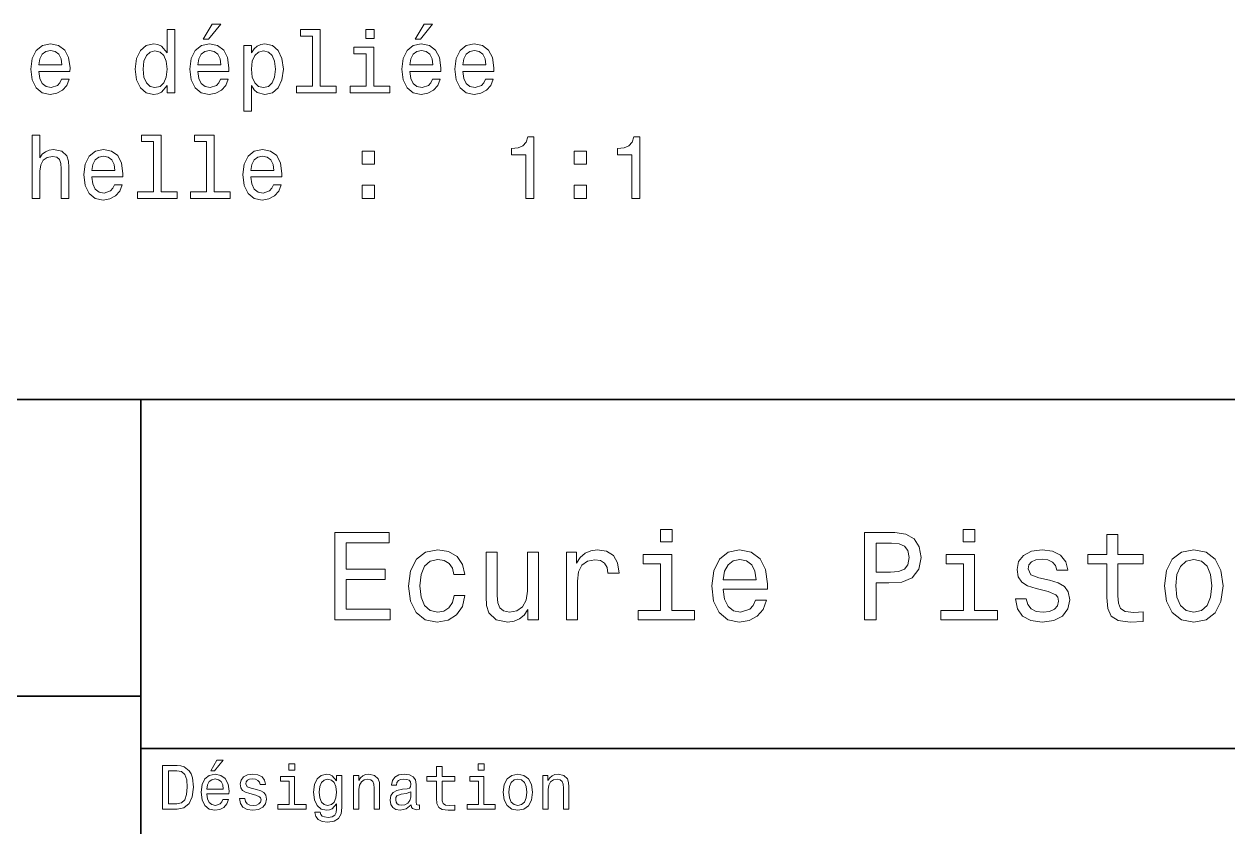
# Model space of a CAD drawing. Extents: x -215 to 297, y 0 to 210.
# Drawn here: x 155.3 to 224.3, y 45.5 to 91.5 of the extents above; entities that cross this region are included whole.
import ezdxf

# ---------------------------------------------------------------- set-up
doc = ezdxf.new("R2010")
doc.units = 0

msp = doc.modelspace()

# ---------------------------------------------------------------- linework, layer by layer
at = {"color": 7, "lineweight": 35}
for p, q in [((97, 70), (287, 70)), ((162, 10), (162, 70)), ((97, 53), (162, 53)), ((162, 50), (287, 50))]:
    msp.add_line(p, q, dxfattribs=at)
at = {"color": 7, "lineweight": 13}
for points in [[(163.51091, 87.976852), (163.51091, 87.558266), (163.954712, 87.558266), (163.954712, 91.179306), (163.515945, 91.179306), (163.515945, 89.852936), (163.178055, 90.236221), (162.971283, 90.326996), (162.734253, 90.362297), (162.305573, 90.261436), (161.972717, 89.979012), (161.755859, 89.525124), (161.680222, 88.914894), (161.755859, 88.304665), (161.972717, 87.845726), (162.305573, 87.558266), (162.734253, 87.462448), (162.971283, 87.497749), (163.18309, 87.588524)], [(165.578629, 90.634636), (165.876175, 90.634636), (166.577194, 91.491982), (166.082947, 91.491982)], [(171.83728, 90.806107), (171.83728, 87.931465), (170.924454, 87.931465), (170.924454, 87.558266), (173.188858, 87.558266), (173.188858, 87.931465), (172.281082, 87.931465), (172.281082, 91.179306), (171.141312, 91.179306), (171.141312, 90.806107)], [(175.362488, 91.179306), (174.893463, 91.179306), (174.893463, 90.67498), (175.362488, 90.67498)], [(177.722717, 90.634636), (178.020264, 90.634636), (178.721283, 91.491982), (178.227051, 91.491982)], [(156.162918, 88.783768), (157.938141, 88.783768), (157.943176, 88.99054), (157.862488, 89.570511), (157.640594, 90.004234), (157.287567, 90.266479), (156.818542, 90.362297), (156.359604, 90.261436), (156.006577, 89.979012), (155.779633, 89.520081), (155.698944, 88.914894), (155.774597, 88.294579), (156.001541, 87.840683), (156.349518, 87.558266), (156.803406, 87.462448), (157.196777, 87.528008), (157.519547, 87.699478), (157.756577, 87.971809), (157.892746, 88.334923), (157.453995, 88.334923), (157.363205, 88.133194), (157.232086, 87.981895), (156.858887, 87.860863), (156.571426, 87.916336), (156.354568, 88.09285), (156.213348, 88.38031), (156.162918, 88.768639)], [(165.270996, 88.783768), (167.046204, 88.783768), (167.051254, 88.99054), (166.970566, 89.570511), (166.748657, 90.004234), (166.39563, 90.266479), (165.926605, 90.362297), (165.467682, 90.261436), (165.114655, 89.979012), (164.887711, 89.520081), (164.807022, 88.914894), (164.88266, 88.294579), (165.109604, 87.840683), (165.457596, 87.558266), (165.911484, 87.462448), (166.304855, 87.528008), (166.627625, 87.699478), (166.864655, 87.971809), (167.000824, 88.334923), (166.562057, 88.334923), (166.471283, 88.133194), (166.340149, 87.981895), (165.966965, 87.860863), (165.679489, 87.916336), (165.462631, 88.09285), (165.321426, 88.38031), (165.270996, 88.768639)], [(168.33728, 89.847893), (168.33728, 90.266479), (167.893463, 90.266479), (167.893463, 86.509277), (168.33728, 86.509277), (168.33728, 87.971809), (168.493622, 87.734779), (168.670135, 87.578438), (169.113937, 87.462448), (169.537567, 87.558266), (169.870422, 87.845726), (170.08728, 88.299622), (170.167969, 88.914894), (170.08728, 89.525124), (169.870422, 89.979012), (169.537567, 90.261436), (169.113937, 90.362297), (168.871857, 90.332039), (168.665085, 90.236221), (168.488571, 90.074837)], [(177.415085, 88.783768), (179.190308, 88.783768), (179.195343, 88.99054), (179.114655, 89.570511), (178.892746, 90.004234), (178.539719, 90.266479), (178.070709, 90.362297), (177.611771, 90.261436), (177.258743, 89.979012), (177.031799, 89.520081), (176.951111, 88.914894), (177.026764, 88.294579), (177.253693, 87.840683), (177.601685, 87.558266), (178.055573, 87.462448), (178.448944, 87.528008), (178.771713, 87.699478), (179.008743, 87.971809), (179.144913, 88.334923), (178.706146, 88.334923), (178.615372, 88.133194), (178.484253, 87.981895), (178.111053, 87.860863), (177.823578, 87.916336), (177.60672, 88.09285), (177.465515, 88.38031), (177.415085, 88.768639)], [(180.451111, 88.783768), (182.226318, 88.783768), (182.231369, 88.99054), (182.150665, 89.570511), (181.928772, 90.004234), (181.575745, 90.266479), (181.10672, 90.362297), (180.647797, 90.261436), (180.294769, 89.979012), (180.067825, 89.520081), (179.987122, 88.914894), (180.062775, 88.294579), (180.289719, 87.840683), (180.637711, 87.558266), (181.091599, 87.462448), (181.48497, 87.528008), (181.807739, 87.699478), (182.044769, 87.971809), (182.180939, 88.334923), (181.742172, 88.334923), (181.651398, 88.133194), (181.520264, 87.981895), (181.147064, 87.860863), (180.859604, 87.916336), (180.642746, 88.09285), (180.501541, 88.38031), (180.451111, 88.768639)], [(156.162918, 89.156967), (156.218399, 89.504951), (156.354568, 89.762154), (156.56134, 89.918495), (156.833679, 89.973969), (157.100967, 89.918495), (157.307739, 89.762154), (157.433823, 89.504951), (157.479202, 89.156967)], [(162.809891, 89.963882), (163.102402, 89.89328), (163.32431, 89.696594), (163.455429, 89.368782), (163.505859, 88.914894), (163.455429, 88.455963), (163.32431, 88.128151), (163.102402, 87.926422), (162.809891, 87.860863), (162.532516, 87.926422), (162.320709, 88.128151), (162.179489, 88.461006), (162.134109, 88.914894), (162.179489, 89.363739), (162.320709, 89.691551), (162.532516, 89.89328)], [(165.270996, 89.156967), (165.326462, 89.504951), (165.462631, 89.762154), (165.669403, 89.918495), (165.941742, 89.973969), (166.20903, 89.918495), (166.415802, 89.762154), (166.541885, 89.504951), (166.58728, 89.156967)], [(169.038284, 87.860863), (168.740738, 87.926422), (168.52388, 88.128151), (168.387711, 88.455963), (168.342316, 88.914894), (168.387711, 89.368782), (168.52388, 89.696594), (168.740738, 89.89328), (169.038284, 89.963882), (169.310623, 89.89328), (169.527481, 89.691551), (169.663651, 89.363739), (169.714081, 88.914894), (169.663651, 88.461006), (169.527481, 88.128151), (169.310623, 87.926422)], [(175.347366, 87.931465), (175.347366, 90.175697), (174.207596, 90.175697), (174.207596, 89.797462), (174.903564, 89.797462), (174.903564, 87.931465), (173.995773, 87.931465), (173.995773, 87.558266), (176.265228, 87.558266), (176.265228, 87.931465)], [(177.415085, 89.156967), (177.470566, 89.504951), (177.60672, 89.762154), (177.813507, 89.918495), (178.085831, 89.973969), (178.353119, 89.918495), (178.559891, 89.762154), (178.685974, 89.504951), (178.731369, 89.156967)], [(180.451111, 89.156967), (180.506577, 89.504951), (180.642746, 89.762154), (180.849518, 89.918495), (181.121857, 89.973969), (181.389145, 89.918495), (181.595917, 89.762154), (181.722, 89.504951), (181.767395, 89.156967)], [(155.774597, 81.511436), (156.218399, 81.511436), (156.218399, 83.074837), (156.263794, 83.432907), (156.410034, 83.695152), (156.636993, 83.856537), (156.939575, 83.917053), (157.181656, 83.866623), (157.332947, 83.730453), (157.4086, 83.50351), (157.433823, 83.20092), (157.433823, 81.511436), (157.877625, 81.511436), (157.877625, 83.291695), (157.857452, 83.649765), (157.766663, 83.947319), (157.469116, 84.21965), (157.005142, 84.315468), (156.752975, 84.280167), (156.536118, 84.184349), (156.354568, 84.033051), (156.218399, 83.826279), (156.218399, 85.132477), (155.774597, 85.132477)], [(162.729202, 84.759277), (162.729202, 81.884636), (161.816376, 81.884636), (161.816376, 81.511436), (164.080795, 81.511436), (164.080795, 81.884636), (163.173004, 81.884636), (163.173004, 85.132477), (162.033234, 85.132477), (162.033234, 84.759277)], [(165.765228, 84.759277), (165.765228, 81.884636), (164.852402, 81.884636), (164.852402, 81.511436), (167.116821, 81.511436), (167.116821, 81.884636), (166.20903, 81.884636), (166.20903, 85.132477), (165.06926, 85.132477), (165.06926, 84.759277)], [(184.051971, 81.511436), (184.510895, 81.511436), (184.510895, 85.036652), (184.167969, 85.036652), (184.077179, 84.729019), (183.89563, 84.522247), (183.618256, 84.401207), (183.23497, 84.360863), (183.23497, 84.002792), (184.051971, 84.002792)], [(190.124023, 81.511436), (190.582947, 81.511436), (190.582947, 85.036652), (190.240005, 85.036652), (190.149231, 84.729019), (189.967682, 84.522247), (189.690292, 84.401207), (189.307007, 84.360863), (189.307007, 84.002792), (190.124023, 84.002792)], [(159.198944, 82.736938), (160.974167, 82.736938), (160.979202, 82.94371), (160.898514, 83.523682), (160.676605, 83.957405), (160.323593, 84.21965), (159.854568, 84.315468), (159.39563, 84.214607), (159.042603, 83.932182), (158.815659, 83.473251), (158.73497, 82.868065), (158.810623, 82.247749), (159.037567, 81.793854), (159.385544, 81.511436), (159.839432, 81.415619), (160.232803, 81.481178), (160.555573, 81.652649), (160.792603, 81.92498), (160.928772, 82.288094), (160.490021, 82.288094), (160.399231, 82.086365), (160.268112, 81.935066), (159.894913, 81.814034), (159.607452, 81.869507), (159.390594, 82.046021), (159.249374, 82.333481), (159.198944, 82.721809)], [(168.307022, 82.736938), (170.08223, 82.736938), (170.08728, 82.94371), (170.006592, 83.523682), (169.784683, 83.957405), (169.431656, 84.21965), (168.962631, 84.315468), (168.503708, 84.214607), (168.150681, 83.932182), (167.923737, 83.473251), (167.843033, 82.868065), (167.918686, 82.247749), (168.14563, 81.793854), (168.493622, 81.511436), (168.94751, 81.415619), (169.340881, 81.481178), (169.663651, 81.652649), (169.900681, 81.92498), (170.036835, 82.288094), (169.598083, 82.288094), (169.507309, 82.086365), (169.376175, 81.935066), (169.002975, 81.814034), (168.715515, 81.869507), (168.498657, 82.046021), (168.357452, 82.333481), (168.307022, 82.721809)], [(174.686707, 83.468208), (175.38266, 83.468208), (175.38266, 84.21965), (174.686707, 84.21965)], [(186.83078, 83.468208), (187.526749, 83.468208), (187.526749, 84.21965), (186.83078, 84.21965)], [(159.198944, 83.110138), (159.254425, 83.458122), (159.390594, 83.715324), (159.597366, 83.871666), (159.86969, 83.927139), (160.136993, 83.871666), (160.343765, 83.715324), (160.469833, 83.458122), (160.515228, 83.110138)], [(168.307022, 83.110138), (168.362488, 83.458122), (168.498657, 83.715324), (168.705429, 83.871666), (168.977768, 83.927139), (169.245056, 83.871666), (169.451828, 83.715324), (169.577911, 83.458122), (169.623291, 83.110138)], [(174.686707, 81.511436), (175.38266, 81.511436), (175.38266, 82.262878), (174.686707, 82.262878)], [(186.83078, 81.511436), (187.526749, 81.511436), (187.526749, 82.262878), (186.83078, 82.262878)], [(173.109512, 57.381123), (176.279541, 57.381123), (176.279541, 57.986309), (173.772339, 57.986309), (173.772339, 59.679394), (176.005768, 59.679394), (176.005768, 60.277374), (173.772339, 60.277374), (173.772339, 61.775936), (176.221893, 61.775936), (176.221893, 62.381123), (173.109512, 62.381123)], [(192.439484, 62.554031), (191.769455, 62.554031), (191.769455, 61.833572), (192.439484, 61.833572)], [(203.462524, 57.381123), (204.125351, 57.381123), (204.125351, 59.492073), (204.860229, 59.492073), (205.602295, 59.528095), (206.193085, 59.780258), (206.574921, 60.270172), (206.704605, 60.940201), (206.603745, 61.559795), (206.315552, 62.013687), (205.840057, 62.287464), (205.191635, 62.381123), (203.462524, 62.381123)], [(209.788177, 62.554031), (209.118149, 62.554031), (209.118149, 61.833572), (209.788177, 61.833572)], [(217.353027, 60.579971), (217.353027, 58.64193), (217.396255, 58.015129), (217.597992, 57.582851), (218.001434, 57.330688), (218.685883, 57.244236), (219.43515, 57.280258), (219.43515, 57.827808), (218.887604, 57.78458), (218.390488, 57.842216), (218.123917, 58.022331), (218.008652, 58.324928), (217.98703, 58.75), (217.98703, 60.579971), (219.43515, 60.579971), (219.43515, 61.120316), (217.98703, 61.120316), (217.98703, 62.251438), (217.353027, 62.251438), (217.353027, 61.120316), (216.257935, 61.120316), (216.257935, 60.579971)], [(179.932281, 59.967579), (180.559082, 59.967579), (180.429398, 60.543945), (180.119598, 60.997837), (179.636887, 61.278816), (179.010086, 61.386887), (178.318436, 61.242794), (177.792511, 60.839336), (177.46109, 60.183716), (177.345825, 59.304752), (177.453888, 58.432995), (177.778091, 57.78458), (178.289627, 57.381123), (178.988464, 57.244236), (179.608063, 57.352303), (180.090775, 57.6549), (180.42218, 58.130402), (180.566284, 58.764408), (179.96109, 58.764408), (179.853027, 58.36095), (179.651291, 58.058357), (179.363113, 57.871037), (179.010086, 57.8134), (178.570602, 57.907059), (178.253601, 58.195244), (178.059082, 58.663544), (177.994232, 59.326366), (178.059082, 59.974781), (178.260803, 60.443081), (178.585007, 60.731266), (179.010086, 60.83213), (179.38472, 60.767288), (179.66571, 60.601585), (179.853027, 60.327808)], [(186.380402, 57.381123), (187.014404, 57.381123), (187.014404, 59.592937), (187.079254, 60.12608), (187.273773, 60.507923), (187.590775, 60.738472), (188.015854, 60.817722), (188.332855, 60.767288), (188.570602, 60.623199), (188.714691, 60.378242), (188.765121, 60.046829), (189.406342, 60.046829), (189.319885, 60.630402), (189.082123, 61.048271), (188.685883, 61.30043), (188.145538, 61.386887), (187.778091, 61.32925), (187.46109, 61.185158), (187.180115, 60.940201), (186.956772, 60.608788), (186.956772, 61.25), (186.380402, 61.25)], [(195.37175, 59.131844), (197.907776, 59.131844), (197.914978, 59.427231), (197.799713, 60.255764), (197.482712, 60.875359), (196.978378, 61.25), (196.30835, 61.386887), (195.65274, 61.242794), (195.148407, 60.839336), (194.824203, 60.183716), (194.708923, 59.319164), (194.817001, 58.432995), (195.141205, 57.78458), (195.638321, 57.381123), (196.286743, 57.244236), (196.848694, 57.337894), (197.309799, 57.582851), (197.648407, 57.971901), (197.842941, 58.490631), (197.216141, 58.490631), (197.086456, 58.20245), (196.899139, 57.986309), (196.365997, 57.8134), (195.955322, 57.892651), (195.645538, 58.14481), (195.443802, 58.555473), (195.37175, 59.110229)], [(205.01152, 61.76873), (205.443802, 61.725502), (205.760803, 61.588615), (205.94812, 61.336452), (206.01297, 60.940201), (205.940918, 60.522331), (205.746399, 60.270172), (205.414978, 60.140488), (204.96109, 60.104465), (204.125351, 60.104465), (204.125351, 61.76873)], [(214.060516, 59.636166), (213.44812, 59.780258), (212.994232, 59.945965), (212.842941, 60.28458), (212.886169, 60.522331), (213.03746, 60.695244), (213.282425, 60.803314), (213.635437, 60.846542), (213.97406, 60.803314), (214.240631, 60.67363), (214.413544, 60.479107), (214.485596, 60.219738), (215.105194, 60.219738), (215.105194, 60.23415), (214.997116, 60.70245), (214.701721, 61.069885), (214.240631, 61.30043), (213.635437, 61.386887), (213.023056, 61.30043), (212.57637, 61.062679), (212.29538, 60.709652), (212.208939, 60.262966), (212.273773, 59.830688), (212.475494, 59.528095), (212.806915, 59.311958), (213.289627, 59.16066), (213.995682, 58.987751), (214.427948, 58.807636), (214.543228, 58.663544), (214.586456, 58.447407), (214.521606, 58.180836), (214.348694, 57.979107), (214.067719, 57.849422), (213.693085, 57.806194), (213.296829, 57.849422), (213.008636, 58.000721), (212.814117, 58.245674), (212.734863, 58.584293), (212.122482, 58.584293), (212.223343, 58.007923), (212.518738, 57.590057), (212.98703, 57.337894), (213.635437, 57.244236), (214.312683, 57.337894), (214.809799, 57.590057), (215.112396, 57.993515), (215.220459, 58.519451), (215.141205, 58.973343), (214.917862, 59.283138), (214.55043, 59.484871)], [(220.65274, 59.311958), (220.768005, 58.432995), (221.099426, 57.78458), (221.625366, 57.381123), (222.331421, 57.244236), (223.030258, 57.381123), (223.556198, 57.777374), (223.887604, 58.425793), (224.010086, 59.311958), (223.887604, 60.190922), (223.556198, 60.846542), (223.030258, 61.242794), (222.331421, 61.386887), (221.625366, 61.242794), (221.099426, 60.839336), (220.768005, 60.190922)], [(184.788177, 61.25), (184.154175, 61.25), (184.154175, 59.016571), (184.082123, 58.497837), (183.873199, 58.123196), (183.548996, 57.892651), (183.123917, 57.820602), (182.785294, 57.878242), (182.569168, 58.051151), (182.446686, 58.346542), (182.417862, 58.764408), (182.417862, 61.25), (181.783859, 61.25), (181.783859, 58.706772), (181.805481, 58.195244), (181.942368, 57.770172), (182.360229, 57.381123), (183.030258, 57.244236), (183.390488, 57.294666), (183.700287, 57.424351), (183.966858, 57.647694), (184.182999, 57.971901), (184.182999, 57.381123), (184.788177, 57.381123)], [(192.417862, 57.914265), (192.417862, 61.120316), (190.789627, 61.120316), (190.789627, 60.579971), (191.783859, 60.579971), (191.783859, 57.914265), (190.48703, 57.914265), (190.48703, 57.381123), (193.729111, 57.381123), (193.729111, 57.914265)], [(195.37175, 59.664986), (195.451004, 60.162102), (195.645538, 60.529537), (195.940918, 60.75288), (196.329971, 60.83213), (196.711807, 60.75288), (197.007202, 60.529537), (197.187317, 60.162102), (197.252167, 59.664986)], [(209.766571, 57.914265), (209.766571, 61.120316), (208.138321, 61.120316), (208.138321, 60.579971), (209.132568, 60.579971), (209.132568, 57.914265), (207.835724, 57.914265), (207.835724, 57.381123), (211.077805, 57.381123), (211.077805, 57.914265)], [(221.301147, 59.319164), (221.365997, 59.967579), (221.567719, 60.435879), (221.891937, 60.72406), (222.331421, 60.824928), (222.763687, 60.72406), (223.087891, 60.443081), (223.289627, 59.967579), (223.361679, 59.319164), (223.289627, 58.663544), (223.087891, 58.188038), (222.763687, 57.899853), (222.331421, 57.806194), (221.891937, 57.899853), (221.567719, 58.188038), (221.365997, 58.663544)], [(164.080688, 49.030979), (163.248566, 49.030979), (163.248566, 46.530979), (164.080688, 46.530979), (164.473343, 46.610229), (164.765137, 46.851585), (164.945251, 47.244236), (165.010086, 47.780979), (164.952454, 48.328529), (164.880402, 48.544666), (164.779541, 48.717579), (164.487747, 48.951729), (164.296829, 49.009365)], [(166.004318, 48.728386), (166.216858, 48.728386), (166.717575, 49.340778), (166.364548, 49.340778)], [(170.824203, 49.117435), (170.489197, 49.117435), (170.489197, 48.757202), (170.824203, 48.757202)], [(181.667145, 49.117435), (181.332138, 49.117435), (181.332138, 48.757202), (181.667145, 48.757202)], [(164.055481, 48.731987), (164.329254, 48.677952), (164.516571, 48.512245), (164.628235, 48.216858), (164.664261, 47.780979), (164.624634, 47.359509), (164.51297, 47.064121), (164.322052, 46.887608), (164.055481, 46.829971), (163.583572, 46.829971), (163.583572, 48.731987)], [(165.784576, 47.406338), (167.052597, 47.406338), (167.056198, 47.554035), (166.998566, 47.9683), (166.840057, 48.278099), (166.587891, 48.465416), (166.252884, 48.533859), (165.925079, 48.461815), (165.672913, 48.260086), (165.510803, 47.932278), (165.453171, 47.5), (165.507202, 47.056915), (165.669312, 46.732708), (165.917862, 46.530979), (166.242081, 46.462536), (166.523056, 46.509365), (166.753601, 46.631844), (166.922913, 46.826366), (167.020172, 47.085735), (166.706772, 47.085735), (166.641937, 46.941643), (166.548264, 46.833572), (166.281708, 46.747116), (166.07637, 46.786743), (165.921463, 46.912823), (165.820602, 47.118156), (165.784576, 47.395531)], [(168.623199, 47.658501), (168.317001, 47.730545), (168.090057, 47.8134), (168.014404, 47.982708), (168.036026, 48.101585), (168.111664, 48.188038), (168.234146, 48.242073), (168.41066, 48.263687), (168.579971, 48.242073), (168.713257, 48.177231), (168.799713, 48.079971), (168.835739, 47.950287), (169.145538, 47.950287), (169.145538, 47.957493), (169.091492, 48.191643), (168.943802, 48.375359), (168.713257, 48.490635), (168.41066, 48.533859), (168.104462, 48.490635), (167.881119, 48.371758), (167.740631, 48.195244), (167.697403, 47.971901), (167.729828, 47.755764), (167.830688, 47.604465), (167.996399, 47.496399), (168.237747, 47.42075), (168.590775, 47.334293), (168.806915, 47.244236), (168.864548, 47.172188), (168.886169, 47.064121), (168.853745, 46.930836), (168.767288, 46.829971), (168.626801, 46.765129), (168.439484, 46.743515), (168.241348, 46.765129), (168.09726, 46.840778), (168, 46.963257), (167.960373, 47.132565), (167.654175, 47.132565), (167.704605, 46.844379), (167.85231, 46.635445), (168.086456, 46.509365), (168.41066, 46.462536), (168.749283, 46.509365), (168.997833, 46.635445), (169.149139, 46.837173), (169.203171, 47.100143), (169.163544, 47.327087), (169.05188, 47.481987), (168.868149, 47.582851)], [(170.8134, 46.79755), (170.8134, 48.400574), (169.999283, 48.400574), (169.999283, 48.130402), (170.496399, 48.130402), (170.496399, 46.79755), (169.847977, 46.79755), (169.847977, 46.530979), (171.469025, 46.530979), (171.469025, 46.79755)], [(173.518738, 46.617435), (173.518738, 48.465416), (173.216141, 48.465416), (173.216141, 48.152016), (172.967575, 48.4366), (172.816284, 48.508644), (172.646973, 48.533859), (172.340775, 48.461815), (172.103027, 48.260086), (171.94812, 47.935879), (171.894089, 47.5), (171.94812, 47.060516), (172.103027, 46.736309), (172.340775, 46.530979), (172.646973, 46.462536), (172.819885, 46.487751), (172.963974, 46.552593), (173.216141, 46.826366), (173.216141, 46.552593), (173.187317, 46.336456), (173.108063, 46.181557), (172.956772, 46.091499), (172.729828, 46.059078), (172.531708, 46.080692), (172.391205, 46.134727), (172.30835, 46.228386), (172.283142, 46.354465), (171.976944, 46.354465), (171.976944, 46.340057), (172.023773, 46.109509), (172.167862, 45.9366), (172.398407, 45.824928), (172.711823, 45.785301), (173.086456, 45.839336), (173.335022, 45.990635), (173.47551, 46.253601)], [(174.181549, 46.530979), (174.498566, 46.530979), (174.498566, 47.647694), (174.530975, 47.903458), (174.635452, 48.090778), (174.797546, 48.206051), (175.013687, 48.249279), (175.1866, 48.213257), (175.294662, 48.115993), (175.348709, 47.953888), (175.366714, 47.737751), (175.366714, 46.530979), (175.683716, 46.530979), (175.683716, 47.802593), (175.669312, 48.058357), (175.604462, 48.270893), (175.391937, 48.465416), (175.060516, 48.533859), (174.876801, 48.508644), (174.721909, 48.440201), (174.588623, 48.324928), (174.484146, 48.170029), (174.484146, 48.465416), (174.181549, 48.465416)], [(177.499283, 46.783142), (177.499283, 46.772335), (177.517288, 46.649857), (177.57132, 46.5634), (177.798264, 46.494957), (177.974777, 46.523773), (177.974777, 46.76873), (177.899139, 46.757923), (177.798264, 46.804756), (177.780258, 46.948845), (177.780258, 47.950287), (177.73703, 48.206051), (177.610947, 48.386166), (177.391205, 48.494236), (177.081406, 48.533859), (176.778824, 48.490635), (176.555481, 48.368156), (176.414978, 48.177231), (176.368149, 47.925072), (176.368149, 47.903458), (176.65274, 47.903458), (176.677948, 48.054756), (176.757202, 48.162823), (176.886887, 48.227665), (177.070602, 48.25288), (177.247116, 48.234871), (177.373199, 48.180836), (177.448853, 48.087173), (177.47406, 47.957493), (177.459656, 47.806194), (177.402023, 47.730545), (177.257919, 47.694523), (176.987747, 47.665707), (176.677948, 47.600864), (176.458206, 47.485592), (176.328537, 47.305473), (176.28891, 47.038906), (176.324921, 46.801151), (176.4366, 46.624638), (176.616714, 46.512966), (176.86528, 46.473343), (177.200287, 46.548992)], [(178.943802, 48.130402), (178.943802, 47.161381), (178.965424, 46.84798), (179.066284, 46.631844), (179.268005, 46.505764), (179.610229, 46.462536), (179.984863, 46.480545), (179.984863, 46.754322), (179.71109, 46.732708), (179.46254, 46.761528), (179.329254, 46.851585), (179.271606, 47.00288), (179.260803, 47.215416), (179.260803, 48.130402), (179.984863, 48.130402), (179.984863, 48.400574), (179.260803, 48.400574), (179.260803, 48.966137), (178.943802, 48.966137), (178.943802, 48.400574), (178.396255, 48.400574), (178.396255, 48.130402)], [(181.656342, 46.79755), (181.656342, 48.400574), (180.842224, 48.400574), (180.842224, 48.130402), (181.33934, 48.130402), (181.33934, 46.79755), (180.690918, 46.79755), (180.690918, 46.530979), (182.311966, 46.530979), (182.311966, 46.79755)], [(182.762253, 47.496399), (182.819885, 47.056915), (182.985596, 46.732708), (183.248566, 46.530979), (183.601593, 46.462536), (183.951004, 46.530979), (184.213974, 46.729107), (184.379684, 47.053314), (184.440918, 47.496399), (184.379684, 47.935879), (184.213974, 48.263687), (183.951004, 48.461815), (183.601593, 48.533859), (183.248566, 48.461815), (182.985596, 48.260086), (182.819885, 47.935879)], [(185.024506, 46.530979), (185.341492, 46.530979), (185.341492, 47.647694), (185.373917, 47.903458), (185.478394, 48.090778), (185.640488, 48.206051), (185.856628, 48.249279), (186.029541, 48.213257), (186.137604, 48.115993), (186.19165, 47.953888), (186.209656, 47.737751), (186.209656, 46.530979), (186.526657, 46.530979), (186.526657, 47.802593), (186.512253, 48.058357), (186.447403, 48.270893), (186.234879, 48.465416), (185.903458, 48.533859), (185.719742, 48.508644), (185.56485, 48.440201), (185.431564, 48.324928), (185.327087, 48.170029), (185.327087, 48.465416), (185.024506, 48.465416)], [(165.784576, 47.672909), (165.824203, 47.921471), (165.921463, 48.105186), (166.069168, 48.216858), (166.263687, 48.256485), (166.454605, 48.216858), (166.60231, 48.105186), (166.692368, 47.921471), (166.724777, 47.672909)], [(172.221909, 47.5), (172.254318, 47.820606), (172.351593, 48.058357), (172.502884, 48.198845), (172.704605, 48.249279), (172.917145, 48.198845), (173.075653, 48.058357), (173.172913, 47.820606), (173.208939, 47.5), (173.172913, 47.172188), (173.075653, 46.938038), (172.917145, 46.793949), (172.704605, 46.747116), (172.502884, 46.793949), (172.351593, 46.938038), (172.254318, 47.175793)], [(183.086456, 47.5), (183.118881, 47.824207), (183.219742, 48.058357), (183.381851, 48.20245), (183.601593, 48.25288), (183.817719, 48.20245), (183.979828, 48.061958), (184.080688, 47.824207), (184.116714, 47.5), (184.080688, 47.172188), (183.979828, 46.934437), (183.817719, 46.790344), (183.601593, 46.743515), (183.381851, 46.790344), (183.219742, 46.934437), (183.118881, 47.172188)], [(177.463257, 47.208214), (177.420029, 47.020893), (177.304749, 46.876801), (177.131851, 46.783142), (176.919312, 46.750721), (176.782425, 46.76873), (176.68515, 46.826366), (176.623917, 46.927231), (176.605911, 47.067722), (176.620316, 47.193802), (176.677948, 47.283859), (176.908508, 47.384727), (177.200287, 47.427952), (177.463257, 47.514408)]]:
    msp.add_lwpolyline(points, close=True, dxfattribs=at)

doc.saveas('drawing.dxf')
